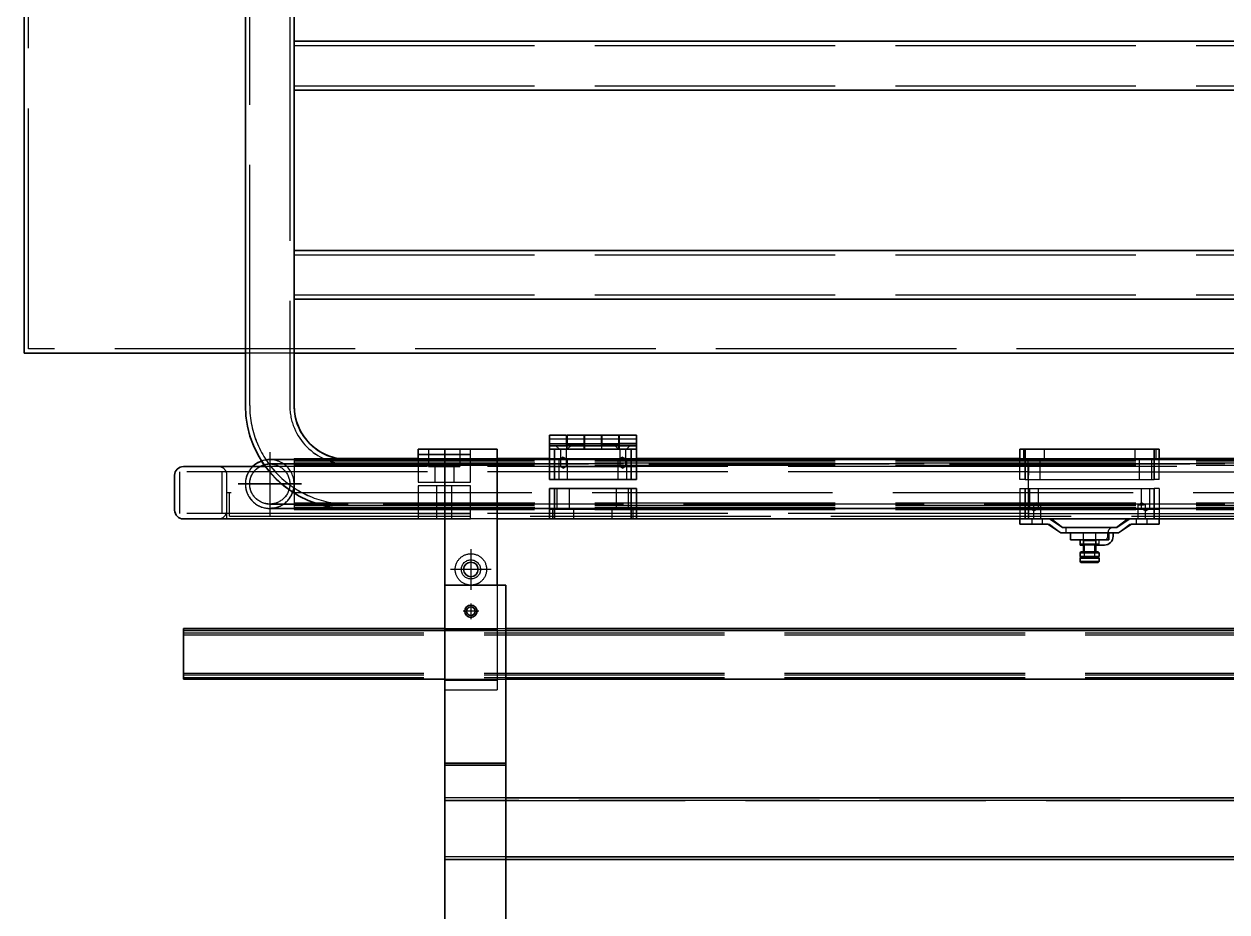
# Model space of a CAD drawing. Header units: millimetres. Extents: x -73083 to 81340, y -6859 to 6812.
# Drawn here: x -64224 to -63534, y -275 to 235 of the extents above; entities that cross this region are included whole.
import ezdxf

# ---------------------------------------------------------------- set-up
doc = ezdxf.new("R2010")
doc.units = ezdxf.units.MM
doc.linetypes.add('AM_ISO02W050', pattern=[7.5, 6, -1.5])
doc.linetypes.add('AM_ISO08W050', pattern=[18, 12, -1.5, 3, -1.5])
doc.layers.add('AM_7', color=2, linetype='AM_ISO08W050', lineweight=25)
doc.layers.add('AM_HID', color=1, linetype='AM_ISO02W050', lineweight=25)

msp = doc.modelspace()

# ---------------------------------------------------------------- linework, layer by layer
at = {"color": 7, "lineweight": 35, "ltscale": 23}
for p, q in [((-64224.43913, 45.7619), (-64224.43913, 445.7619)), ((-64097.46843, 15.76458), (-64097.46843, 420.76458)), ((-64069.46843, 224.76361), (-64069.46843, 316.76361)), ((-64069.46843, 224.76361), (-64069.46843, 196.76361)), ((-64069.46843, 224.76361), (-63016.43913, 224.76348)), ((-64069.46843, 104.76361), (-64069.46843, 196.76361)), ((-64069.46843, 196.76361), (-63016.43913, 196.76348)), ((-64069.46843, 104.76361), (-64069.46843, 76.76361)), ((-64069.46843, 104.76361), (-63016.43913, 104.76348)), ((-64069.46843, 15.76458), (-64069.46843, 76.76361)), ((-64069.46843, 76.76361), (-63016.43913, 76.76348)), ((-64097.4694, 45.7619), (-64224.43913, 45.7619)), ((-64097.47038, 15.78436), (-64097.47038, 45.76092)), ((-63016.43962, 45.76177), (-64069.4694, 45.7619)), ((-63913.12272, -1.23517), (-63923.02214, -1.23517)), ((-63923.02214, -1.23517), (-63923.02214, -7.2353)), ((-63913.12272, -1.23517), (-63913.12272, -7.23517)), ((-63913.12272, -3.23517), (-63912.89714, -3.23517)), ((-63912.89714, -6.89399), (-63912.89714, -1.23517)), ((-63903.09733, -1.23517), (-63912.89714, -1.23517)), ((-63903.09733, -6.89399), (-63912.89714, -6.89399)), ((-63903.09733, -1.23517), (-63903.09733, -6.89399)), ((-63903.09733, -3.23517), (-63902.92253, -3.23517)), ((-63893.12272, -1.23517), (-63902.92253, -1.23517)), ((-63902.92253, -1.23517), (-63902.92253, -7.2353)), ((-63893.12272, -1.23517), (-63893.12272, -7.2353)), ((-63893.12272, -3.23517), (-63892.94743, -3.23517)), ((-63892.94743, -6.89399), (-63892.94743, -1.23517)), ((-63883.14714, -1.23517), (-63892.94743, -1.23517)), ((-63892.94743, -6.89399), (-63883.14714, -6.89399)), ((-63883.14714, -1.23517), (-63883.14714, -6.89399)), ((-63883.14714, -3.23517), (-63882.92253, -3.23517)), ((-63873.02214, -1.23517), (-63882.92253, -1.23517)), ((-63882.92253, -1.23517), (-63882.92253, -7.24335)), ((-63873.02214, -1.23517), (-63873.02214, -7.2353)), ((-63873.02214, -7.23517), (-63873.02214, -3.23517)), ((-63873.02214, -3.23517), (-63873.02214, -6.06452)), ((-63998.31901, -9.22675), (-63998.31901, -12.22675)), ((-63983.02311, -9.22675), (-63998.31901, -9.22675)), ((-63998.31901, -12.22675), (-63983.02214, -12.22675)), ((-63998.31901, -12.22675), (-63998.31901, -15.23627)), ((-63998.31803, -9.21576), (-63998.31803, -9.22748)), ((-63968.31803, -9.21576), (-63998.31803, -9.21576)), ((-63953.02214, -9.23554), (-63983.02214, -9.23554)), ((-63983.02214, -87.23554), (-63983.02214, -9.23554)), ((-63968.31803, -9.22748), (-63968.31803, -9.21576)), ((-63953.02214, -9.23554), (-63953.02214, -87.23554)), ((-63916.02214, -7.2353), (-63923.02214, -7.2353)), ((-63923.02214, -7.2353), (-63923.02214, -9.2353)), ((-63923.02214, -9.2353), (-63916.02214, -9.2353)), ((-63923.02214, -9.23554), (-63923.02214, -26.73554)), ((-63920.02214, -9.23554), (-63923.02214, -9.23554)), ((-63876.02214, -9.23554), (-63920.02214, -9.23554)), ((-63920.02214, -9.23554), (-63920.02214, -26.73554)), ((-63916.02214, -7.2353), (-63880.02214, -7.2353)), ((-63916.02214, -9.2353), (-63880.02214, -9.2353)), ((-63913.12272, -7.23517), (-63902.92253, -7.23517)), ((-63893.12272, -7.23517), (-63882.92253, -7.23517)), ((-63873.02214, -7.2353), (-63880.02214, -7.2353)), ((-63880.02214, -9.2353), (-63873.02214, -9.2353)), ((-63876.02214, -9.23554), (-63873.02214, -9.23554)), ((-63876.02214, -9.23554), (-63876.02214, -26.73554)), ((-63873.02214, -7.2353), (-63873.02214, -9.2353)), ((-63873.02214, -9.23554), (-63873.02214, -26.73554)), ((-63653.02165, -15.23603), (-63653.02165, -9.23041)), ((-63653.02165, -9.23041), (-63650.02165, -9.23041)), ((-63576.02165, -9.23041), (-63650.02165, -9.23041)), ((-63650.02165, -15.23603), (-63650.02165, -9.23041)), ((-63576.02165, -9.23041), (-63573.02165, -9.23041)), ((-63576.02165, -15.23603), (-63576.02165, -9.23041)), ((-63573.02165, -15.23603), (-63573.02165, -9.23041)), ((-64085.96647, -19.23505), (-64133.02214, -19.23505)), ((-64044.83952, -14.57477), (-63998.31901, -14.57477)), ((-64039.64421, -15.21418), (-64038.44352, -15.21418)), ((-64038.47136, -15.22675), (-64039.24089, -15.22675)), ((-64039.06901, -15.23017), (-64038.47233, -15.23017)), ((-63983.02311, -15.23017), (-64038.47233, -15.23017)), ((-63998.31901, -15.22675), (-64038.47136, -15.22675)), ((-64038.46843, -15.23542), (-63983.02214, -15.23542)), ((-63998.31901, -15.21418), (-64038.44352, -15.21418)), ((-63923.02311, -15.21418), (-63953.02311, -15.21418)), ((-63923.02311, -15.22675), (-63953.02311, -15.22675)), ((-63923.02311, -15.23017), (-63953.02311, -15.23017)), ((-63953.02214, -14.57477), (-63923.02311, -14.57477)), ((-63953.02214, -15.23542), (-63923.02214, -15.23542)), ((-63873.02311, -14.57477), (-63653.02214, -14.57477)), ((-63653.02214, -15.21418), (-63873.02311, -15.21418)), ((-63653.02214, -15.22675), (-63873.02311, -15.22675)), ((-63653.02165, -15.23017), (-63873.02311, -15.23017)), ((-63873.02214, -15.23542), (-63273.02262, -15.23542)), ((-63573.02214, -14.57477), (-63273.02311, -14.57477)), ((-63273.0236, -15.21418), (-63573.02214, -15.21418)), ((-63273.02311, -15.22675), (-63573.02214, -15.22675)), ((-63273.02311, -15.23017), (-63573.02165, -15.23017)), ((-64138.02214, -24.23505), (-64138.02214, -44.23505)), ((-63923.02214, -26.73554), (-63920.02214, -26.73554)), ((-63920.02214, -26.73554), (-63876.02214, -26.73554)), ((-63873.02214, -26.73554), (-63876.02214, -26.73554)), ((-63923.02214, -49.23554), (-63923.02214, -31.73554)), ((-63920.02214, -31.73554), (-63923.02214, -31.73554)), ((-63920.02214, -49.23554), (-63920.02214, -31.73554)), ((-63920.02214, -31.73554), (-63876.02214, -31.73554)), ((-63876.02214, -31.73554), (-63873.02214, -31.73554)), ((-63876.02214, -49.23554), (-63876.02214, -31.73554)), ((-63873.02214, -49.23554), (-63873.02214, -31.73554)), ((-63983.02214, -43.23542), (-64038.46843, -43.23542)), ((-63923.02214, -43.23542), (-63953.02214, -43.23542)), ((-63273.02262, -43.23542), (-63873.02214, -43.23542)), ((-63648.02214, -44.23505), (-63648.02214, -43.23542)), ((-63648.02214, -44.23505), (-63648.02214, -43.23542)), ((-63648.02214, -44.23505), (-63648.02214, -49.23505)), ((-63648.02214, -44.23505), (-63648.02214, -49.23505)), ((-63983.02214, -49.23505), (-64133.02214, -49.23505)), ((-63923.02214, -49.23505), (-63953.02214, -49.23505)), ((-63920.02214, -49.23554), (-63923.02214, -49.23554)), ((-63876.02214, -49.23554), (-63920.02214, -49.23554)), ((-63876.02214, -49.23554), (-63873.02214, -49.23554)), ((-63648.02214, -49.23505), (-63873.02214, -49.23505)), ((-63653.02116, -52.23053), (-63653.02116, -49.23053)), ((-63650.02116, -52.23053), (-63653.02116, -52.23053)), ((-63637.02116, -52.23053), (-63650.02116, -52.23053)), ((-63273.02262, -49.23505), (-63648.02214, -49.23505)), ((-63629.52116, -57.23053), (-63637.02116, -52.23053)), ((-63636.11296, -49.23053), (-63628.61296, -54.23053)), ((-63628.50114, -54.23029), (-63635.00114, -49.23029)), ((-63628.61296, -54.23053), (-63597.42985, -54.23053)), ((-63591.04167, -49.23029), (-63597.54167, -54.23029)), ((-63597.42985, -54.23053), (-63589.92985, -49.23053)), ((-63589.02116, -52.23053), (-63596.52116, -57.23053)), ((-63576.02116, -52.23053), (-63589.02116, -52.23053)), ((-63576.02116, -52.23053), (-63573.02116, -52.23053)), ((-63573.02116, -52.23053), (-63573.02116, -49.23053)), ((-63596.52116, -57.23053), (-63629.52116, -57.23053)), ((-63624.02165, -57.23066), (-63602.02165, -57.23066)), ((-63624.02165, -57.23066), (-63624.02165, -61.23066)), ((-63602.02165, -61.23066), (-63624.02165, -61.23066)), ((-63618.52116, -64.23041), (-63618.52116, -61.23041)), ((-63616.52165, -68.23066), (-63616.52165, -61.23066)), ((-63609.52165, -68.23066), (-63609.52165, -61.23066)), ((-63602.02165, -57.23066), (-63602.02165, -61.23066)), ((-63599.52116, -57.23041), (-63599.52116, -59.23041)), ((-63618.02165, -68.23066), (-63618.52165, -68.73066)), ((-63618.52165, -68.73066), (-63613.02165, -68.73066)), ((-63618.52165, -70.73066), (-63618.52165, -68.73066)), ((-63616.52116, -64.23041), (-63618.52116, -64.23041)), ((-63618.02165, -68.23066), (-63613.02165, -68.23066)), ((-63613.02165, -68.23066), (-63608.02165, -68.23066)), ((-63613.02165, -68.73066), (-63607.52165, -68.73066)), ((-63604.52116, -64.23041), (-63609.52165, -64.23041)), ((-63608.02165, -68.23066), (-63607.52165, -68.73066)), ((-63607.52165, -70.73066), (-63607.52165, -68.73066)), ((-63613.02165, -70.73066), (-63618.52165, -70.73066)), ((-63618.02165, -71.23066), (-63618.52165, -70.73066)), ((-63618.02116, -71.23041), (-63618.52116, -71.73041)), ((-63618.52116, -71.73041), (-63607.52116, -71.73041)), ((-63618.52116, -73.73041), (-63618.52116, -71.73041)), ((-63607.52116, -73.73041), (-63618.52116, -73.73041)), ((-63618.02116, -74.23041), (-63618.52116, -73.73041)), ((-63613.02165, -71.23066), (-63618.02165, -71.23066)), ((-63608.02116, -74.23041), (-63618.02116, -74.23041)), ((-63607.52165, -70.73066), (-63613.02165, -70.73066)), ((-63608.02165, -71.23066), (-63613.02165, -71.23066)), ((-63608.02165, -71.23066), (-63607.52165, -70.73066)), ((-63608.02116, -71.23041), (-63607.52116, -71.73041)), ((-63608.02116, -74.23041), (-63607.52116, -73.73041)), ((-63607.52116, -73.73041), (-63607.52116, -71.73041)), ((-63983.02214, -87.23554), (-63983.02214, -189.44819)), ((-63983.02214, -87.23554), (-63948.02214, -87.23554)), ((-63948.02214, -87.23554), (-63948.02214, -189.44819)), ((-64133.02214, -127.23554), (-64133.02214, -113.23542)), ((-64133.02214, -113.23542), (-63983.02214, -113.23542)), ((-64133.02165, -113.23542), (-64133.02165, -112.15497)), ((-64133.02165, -112.15497), (-63983.02165, -112.15497)), ((-63948.02311, -112.15497), (-63113.02165, -112.15497)), ((-63948.02214, -113.23542), (-63113.02214, -113.23542)), ((-64133.02214, -141.23542), (-64133.02214, -127.23554)), ((-64133.02214, -141.23542), (-63983.02214, -141.23542)), ((-63948.02214, -141.23542), (-63113.02214, -141.23542)), ((-63983.02214, -189.44819), (-63983.02214, -699.1092)), ((-63948.02214, -189.44819), (-63983.02214, -189.44819)), ((-63948.02214, -189.44819), (-63948.02214, -699.1092)), ((-63983.02214, -243.06867), (-63983.02214, -209.26117)), ((-63113.02311, -209.25544), (-63948.02311, -209.25544)), ((-63113.02214, -209.26117), (-63948.02214, -209.26117)), ((-63983.02214, -243.06867), (-63983.02214, -244.62153)), ((-63113.02214, -243.06867), (-63948.02214, -243.06867)), ((-63113.02214, -244.62153), (-63948.02214, -244.62153))]:
    msp.add_line(p, q, dxfattribs=at)
for centre, radius in [((-63968.02214, -78.23554), 4.188), ((-63968.02214, -102.23554), 3.5), ((-63968.02214, -102.23554), 2.4585)]:
    msp.add_circle(centre, radius, dxfattribs=at)
for centre, radius, start, end in [((-64038.47038, 15.78436), 59, 180.00000501, 181.33304301), ((-64038.46843, 15.76458), 59, 180.00000501, 269.9999975), ((-64038.46843, 15.76458), 31, 180.00000501, 269.9999975), ((-64038.47038, 15.78436), 31, 181.34241403, 258.34065285), ((-64133.02214, -24.23261), 5, 90.00374545, 180.02825831), ((-64083.47233, -29.22992), 14, 109.57923836, 134.41808188), ((-64083.44352, -29.2143), 14, 109.71283686, 119.00245421), ((-64083.47087, -29.22907), 14.00218, 109.58371897, 112.49977261), ((-64133.02214, -44.23261), 5, 180.02825831, 269.99626138), ((-63604.52116, -59.23041), 5, 269.9999975, 359.99999855)]:
    msp.add_arc(centre, radius, start, end, dxfattribs=at)
at = {"layer": 'AM_7', "ltscale": 23}
for p, q in [((-64083.47233, -11.02985), (-64083.47233, -47.42988)), ((-64083.44352, -11.01423), (-64083.44352, -47.41425)), ((-64065.27214, -29.22992), (-64101.67204, -29.22992)), ((-64065.24382, -29.2143), (-64101.64323, -29.2143)), ((-63968.02214, -66.53534), (-63968.02214, -89.93537)), ((-63956.32243, -78.2353), (-63979.72233, -78.2353)), ((-63963.47233, -102.23554), (-63972.57243, -102.23554)), ((-63968.02214, -97.68561), (-63968.02214, -106.78559))]:
    msp.add_line(p, q, dxfattribs=at)
at = {"layer": 'AM_HID', "ltscale": 23}
for p, q in [((-64221.93913, 48.2619), (-64221.93913, 443.2619)), ((-64097.47038, 45.76092), (-64097.47038, 420.78436)), ((-64094.97038, 15.78436), (-64094.97038, 420.78436)), ((-64094.96843, 15.76458), (-64094.96843, 420.76458)), ((-64071.97038, 420.78436), (-64071.97038, 15.78436)), ((-64071.96843, 420.76458), (-64071.96843, 15.76458)), ((-64069.47038, 15.78436), (-64069.47038, 420.78436)), ((-64069.47038, 224.78326), (-64069.47038, 224.76275)), ((-64069.47038, 224.78326), (-62988.47087, 224.78326)), ((-64069.47038, 222.28326), (-62988.47087, 222.28326)), ((-64069.46843, 196.76361), (-64069.46843, 224.76361)), ((-64069.46843, 222.26361), (-62988.46843, 222.26348)), ((-64069.47038, 199.28326), (-62988.47087, 199.28326)), ((-64069.47038, 196.78326), (-62988.47087, 196.78326)), ((-64069.46843, 199.26361), (-62988.46843, 199.26348)), ((-64069.47038, 104.78326), (-64069.47038, 104.76275)), ((-64069.47038, 104.78326), (-62988.47087, 104.78326)), ((-64069.46843, 76.76361), (-64069.46843, 104.76361)), ((-64069.47038, 102.28326), (-62988.47087, 102.28326)), ((-64069.46843, 102.26361), (-62988.46843, 102.26348)), ((-64069.47038, 79.28326), (-62988.47087, 79.28326)), ((-64069.47038, 76.78326), (-62988.47087, 76.78326)), ((-64069.46843, 79.26361), (-62988.46843, 79.26348)), ((-62826.93913, 48.26177), (-64221.93913, 48.2619)), ((-64069.4694, 45.7619), (-64097.4694, 45.7619)), ((-63923.02214, -3.23517), (-63913.12272, -3.23517)), ((-63923.02214, -7.23517), (-63923.02214, -3.23517)), ((-63923.02214, -6.06452), (-63923.02214, -3.23517)), ((-63923.02214, -3.23517), (-63913.12272, -3.23517)), ((-63923.02214, -6.06452), (-63913.12272, -6.06452)), ((-63923.02214, -6.89386), (-63913.12272, -6.89386)), ((-63913.12272, -6.06452), (-63913.12272, -3.23517)), ((-63912.89714, -3.23517), (-63903.09733, -3.23517)), ((-63912.89714, -3.23517), (-63903.09733, -3.23517)), ((-63912.89714, -6.06452), (-63903.09733, -6.06452)), ((-63912.89714, -7.23517), (-63912.89714, -6.89448)), ((-63903.09733, -7.23517), (-63903.09733, -6.64936)), ((-63902.92253, -3.23517), (-63893.12272, -3.23517)), ((-63902.92253, -3.23517), (-63902.92253, -6.06452)), ((-63902.92253, -3.23517), (-63893.12272, -3.23517)), ((-63902.92253, -6.06452), (-63893.12272, -6.06452)), ((-63902.92253, -6.89386), (-63893.12272, -6.89386)), ((-63893.12272, -6.06452), (-63893.12272, -3.23517)), ((-63892.94743, -3.23517), (-63883.14714, -3.23517)), ((-63892.94743, -3.23517), (-63883.14714, -3.23517)), ((-63892.94743, -6.06452), (-63883.14714, -6.06452)), ((-63892.94743, -7.23517), (-63892.94743, -6.89448)), ((-63883.14714, -7.23517), (-63883.14714, -6.64936)), ((-63882.92253, -3.23517), (-63873.02214, -3.23517)), ((-63882.92253, -3.23517), (-63882.92253, -6.06452)), ((-63882.92253, -3.23517), (-63873.02214, -3.23517)), ((-63873.02214, -6.06452), (-63882.92253, -6.06452)), ((-63873.02214, -6.89386), (-63882.92253, -6.89386)), ((-63968.31901, -12.22675), (-63998.31901, -12.22675)), ((-63998.31803, -12.21576), (-63968.31803, -12.21576)), ((-63968.31803, -12.21576), (-63998.31803, -12.21576)), ((-63992.31901, -9.22675), (-63992.31901, -19.22675)), ((-63992.31803, -9.21576), (-63992.31803, -19.21576)), ((-63983.02214, -12.22675), (-63968.31901, -12.22675)), ((-63974.31901, -9.22675), (-63974.31901, -19.22675)), ((-63974.31803, -9.21576), (-63974.31803, -19.21576)), ((-63968.31901, -12.22675), (-63968.31901, -9.22675)), ((-63968.31901, -28.22675), (-63968.31901, -12.22675)), ((-63923.02214, -7.23517), (-63913.12272, -7.23517)), ((-63923.02214, -7.23517), (-63913.12272, -7.23517)), ((-63923.02214, -9.23505), (-63873.02214, -9.23505)), ((-63920.02214, -26.73517), (-63920.02214, -9.23517)), ((-63917.27214, -9.23505), (-63919.27214, -7.23505)), ((-63917.27214, -9.2353), (-63919.27214, -7.2353)), ((-63916.64323, -9.23493), (-63916.64323, -19.23493)), ((-63916.64323, -9.2353), (-63916.64323, -19.2353)), ((-63913.40104, -9.23493), (-63913.40104, -19.23493)), ((-63913.40104, -9.2353), (-63913.40104, -19.2353)), ((-63913.12272, -7.23505), (-63902.92253, -7.23505)), ((-63913.12272, -7.23517), (-63913.12272, -9.23517)), ((-63912.89714, -9.23517), (-63912.89714, -7.23517)), ((-63912.77214, -9.23505), (-63910.77214, -7.23505)), ((-63912.77214, -9.2353), (-63910.77214, -7.2353)), ((-63903.09733, -9.23517), (-63903.09733, -7.23517)), ((-63902.92253, -7.23517), (-63893.12272, -7.23517)), ((-63902.92253, -7.23517), (-63893.12272, -7.23517)), ((-63902.92253, -7.2353), (-63902.92253, -9.23517)), ((-63893.12272, -7.23505), (-63882.92253, -7.23505)), ((-63893.12272, -7.2353), (-63893.12272, -9.23517)), ((-63892.94743, -9.23517), (-63892.94743, -7.23517)), ((-63883.27214, -9.23505), (-63885.27214, -7.23505)), ((-63883.27214, -9.2353), (-63885.27214, -7.2353)), ((-63883.14714, -9.23517), (-63883.14714, -7.23517)), ((-63882.92253, -7.23517), (-63873.02214, -7.23517)), ((-63882.92253, -7.23517), (-63873.02214, -7.23517)), ((-63882.92253, -7.24335), (-63882.92253, -9.23517)), ((-63882.64323, -9.23493), (-63882.64323, -19.23493)), ((-63882.64323, -9.2353), (-63882.64323, -19.2353)), ((-63879.40104, -9.23493), (-63879.40104, -19.23493)), ((-63879.40104, -9.2353), (-63879.40104, -19.2353)), ((-63878.77214, -9.23505), (-63876.77214, -7.23505)), ((-63878.77214, -9.2353), (-63876.77214, -7.2353)), ((-63876.02214, -26.73517), (-63876.02214, -9.23517)), ((-63651.02165, -9.23005), (-63651.02165, -15.23005)), ((-63651.02165, -9.23029), (-63651.02165, -15.23029)), ((-63650.02165, -9.23005), (-63650.02165, -26.73005)), ((-63639.02165, -9.23005), (-63639.02165, -15.23005)), ((-63639.02165, -9.23029), (-63639.02165, -15.23029)), ((-63587.02165, -9.23005), (-63587.02165, -15.23005)), ((-63587.02165, -9.23029), (-63587.02165, -15.23029)), ((-63576.02165, -9.23005), (-63576.02165, -26.73005)), ((-63575.02165, -9.23005), (-63575.02165, -15.23005)), ((-63575.02165, -9.23029), (-63575.02165, -15.23029)), ((-63648.02214, -19.23505), (-64085.96647, -19.23505)), ((-64069.47233, -15.86933), (-64069.47233, -29.86933)), ((-64069.47233, -15.86933), (-62988.47233, -15.86933)), ((-64069.47233, -18.36933), (-62988.47233, -18.36933)), ((-64069.47184, -15.86713), (-62988.47184, -15.86713)), ((-64069.47184, -15.86786), (-62988.47184, -15.86786)), ((-64069.47184, -15.8686), (-62988.47184, -15.8686)), ((-64069.47184, -18.36713), (-62988.47184, -18.36713)), ((-64069.47184, -18.36786), (-62988.47184, -18.36786)), ((-64069.47184, -18.3686), (-62988.47184, -18.3686)), ((-64069.44352, -14.57477), (-64069.44352, -28.57477)), ((-64069.44352, -14.57477), (-64044.83952, -14.57477)), ((-64069.44352, -17.07477), (-62988.44352, -17.07477)), ((-64069.44303, -14.5749), (-62988.44303, -14.57502)), ((-64069.44303, -14.57514), (-62988.44303, -14.57514)), ((-64069.44303, -14.57538), (-62988.44303, -14.57538)), ((-64069.44303, -14.57551), (-62988.44303, -14.57563)), ((-64069.44303, -14.57575), (-62988.44303, -14.57575)), ((-64069.44303, -14.57587), (-62988.44303, -14.57599)), ((-64069.44303, -17.0749), (-62988.44303, -17.07502)), ((-64069.44303, -17.07514), (-62988.44303, -17.07514)), ((-64069.44303, -17.07538), (-62988.44303, -17.07538)), ((-64069.44303, -17.07551), (-62988.44303, -17.07563)), ((-64069.44303, -17.07575), (-62988.44303, -17.07575)), ((-64069.44303, -17.07587), (-62988.44303, -17.07599)), ((-62845.47233, -17.73017), (-64038.47233, -17.73017)), ((-62845.47184, -17.72675), (-64038.47136, -17.72675)), ((-64038.47038, -15.21564), (-63228.47087, -15.21564)), ((-64038.47038, -17.71564), (-62845.47087, -17.71564)), ((-64038.46843, -17.73542), (-62845.46843, -17.73542)), ((-62845.44352, -17.71418), (-64038.44352, -17.71418)), ((-62845.44255, -15.21576), (-64038.44255, -15.21576)), ((-62845.44255, -17.71576), (-64038.44255, -17.71576)), ((-63998.31901, -14.57477), (-63953.02214, -14.57477)), ((-63968.31901, -14.72675), (-63998.31901, -14.72675)), ((-63968.31901, -14.72675), (-63998.31901, -14.72675)), ((-63953.02311, -15.21418), (-63998.31901, -15.21418)), ((-63953.02311, -15.22675), (-63998.31901, -15.22675)), ((-63998.31901, -15.23627), (-63998.31901, -28.22675)), ((-63968.31803, -14.71576), (-63998.31803, -14.71576)), ((-63968.31803, -14.71576), (-63998.31803, -14.71576)), ((-63992.31803, -19.21576), (-63974.31803, -19.21576)), ((-63988.81901, -19.22675), (-63988.81901, -28.22675)), ((-63988.81803, -19.21576), (-63988.81803, -28.21576)), ((-63953.02311, -15.23017), (-63983.02311, -15.23017)), ((-63953.02214, -14.76996), (-63983.02214, -14.76996)), ((-63983.02214, -14.76996), (-63953.02214, -14.76996)), ((-63983.02214, -15.23542), (-63953.02214, -15.23542)), ((-63983.02165, -14.76459), (-63953.02165, -14.76459)), ((-63953.02165, -14.76459), (-63983.02165, -14.76459)), ((-63977.81901, -19.22675), (-63977.81901, -28.22675)), ((-63977.81803, -19.21576), (-63977.81803, -28.21576)), ((-63923.02311, -14.57477), (-63873.02311, -14.57477)), ((-63873.02311, -15.21418), (-63923.02311, -15.21418)), ((-63873.02311, -15.22675), (-63923.02311, -15.22675)), ((-63873.02311, -15.23017), (-63923.02311, -15.23017)), ((-63923.02214, -14.73542), (-63873.02214, -14.73542)), ((-63923.02214, -15.23542), (-63873.02214, -15.23542)), ((-63923.02214, -19.23505), (-63873.02214, -19.23505)), ((-63915.02214, -13.81586), (-63917.48112, -15.2353)), ((-63915.02214, -13.81611), (-63917.48112, -15.23554)), ((-63917.48112, -15.2353), (-63913.84343, -15.2353)), ((-63917.48112, -26.7353), (-63917.48112, -15.2353)), ((-63913.84343, -15.23554), (-63917.48112, -15.23554)), ((-63917.48112, -26.73554), (-63917.48112, -15.23554)), ((-63914.24528, -19.2353), (-63916.64323, -19.2353)), ((-63915.02214, -20.17109), (-63916.64323, -19.2353)), ((-63912.56413, -15.2353), (-63916.20085, -15.2353)), ((-63916.20085, -15.23554), (-63912.56413, -15.23554)), ((-63913.40104, -19.2353), (-63915.79948, -19.2353)), ((-63915.02214, -13.81586), (-63912.56413, -15.2353)), ((-63915.02214, -13.81611), (-63912.56413, -15.23554)), ((-63915.02214, -20.17109), (-63913.40104, -19.2353)), ((-63912.56413, -26.7353), (-63912.56413, -15.2353)), ((-63912.56413, -26.73554), (-63912.56413, -15.23554)), ((-63881.02214, -13.81586), (-63883.48112, -15.2353)), ((-63881.02214, -13.81611), (-63883.48112, -15.23554)), ((-63883.48112, -15.2353), (-63879.84343, -15.2353)), ((-63883.48112, -26.7353), (-63883.48112, -15.2353)), ((-63883.48112, -15.23554), (-63879.84343, -15.23554)), ((-63883.48112, -26.73554), (-63883.48112, -15.23554)), ((-63881.79948, -19.2353), (-63882.64323, -19.2353)), ((-63880.24528, -19.2353), (-63882.64323, -19.2353)), ((-63881.02214, -20.17109), (-63882.64323, -19.2353)), ((-63882.20085, -15.2353), (-63878.56413, -15.2353)), ((-63882.20085, -15.23554), (-63878.56413, -15.23554)), ((-63881.79948, -19.2353), (-63879.40104, -19.2353)), ((-63881.02214, -13.81586), (-63878.56413, -15.2353)), ((-63881.02214, -13.81611), (-63878.56413, -15.23554)), ((-63881.02214, -20.17109), (-63879.40104, -19.2353)), ((-63878.56413, -26.7353), (-63878.56413, -15.2353)), ((-63878.56413, -26.73554), (-63878.56413, -15.23554)), ((-63653.02214, -14.57477), (-63573.02214, -14.57477)), ((-63573.02214, -15.21418), (-63653.02214, -15.21418)), ((-63573.02214, -15.22675), (-63653.02214, -15.22675)), ((-63653.02165, -14.73017), (-63573.02165, -14.73017)), ((-63573.02165, -15.23017), (-63653.02165, -15.23017)), ((-63653.02165, -26.73041), (-63653.02165, -15.23603)), ((-63651.02165, -15.23029), (-63647.89811, -15.23029)), ((-63650.02165, -26.73041), (-63650.02165, -15.23603)), ((-63648.52165, -15.23005), (-63648.52165, -26.73005)), ((-63648.52165, -15.23029), (-63648.52165, -26.73029)), ((-63648.02214, -19.23505), (-63648.02214, -24.23505)), ((-63648.02214, -19.23505), (-63648.02214, -24.23505)), ((-62873.02214, -19.23505), (-63648.02214, -19.23505)), ((-63647.89811, -15.23029), (-63639.02165, -15.23029)), ((-63641.52165, -15.23005), (-63641.52165, -26.73005)), ((-63641.52165, -15.23029), (-63641.52165, -26.73029)), ((-63587.02165, -15.23029), (-63583.89811, -15.23029)), ((-63584.52165, -15.23005), (-63584.52165, -26.73005)), ((-63584.52165, -15.23029), (-63584.52165, -26.73029)), ((-63583.89811, -15.23029), (-63575.02165, -15.23029)), ((-63577.52165, -15.23005), (-63577.52165, -26.73005)), ((-63577.52165, -15.23029), (-63577.52165, -26.73029)), ((-63576.02165, -26.73041), (-63576.02165, -15.23603)), ((-63573.02165, -26.73041), (-63573.02165, -15.23603)), ((-64135.02214, -46.23505), (-64135.02214, -22.23505)), ((-63648.02214, -22.23505), (-64135.02214, -22.23505)), ((-64111.02214, -22.23481), (-64111.02214, -46.23481)), ((-64108.02214, -44.23481), (-64108.02214, -24.23481)), ((-63650.02165, -26.73041), (-63653.02165, -26.73041)), ((-63650.02165, -26.73041), (-63576.02165, -26.73041)), ((-63648.02214, -22.23505), (-62871.02214, -22.23505)), ((-63648.02214, -43.23542), (-63648.02214, -24.23505)), ((-63648.02214, -43.23542), (-63648.02214, -24.23505)), ((-63573.02165, -26.73041), (-63576.02165, -26.73041)), ((-62898.02214, -34.23493), (-64108.02214, -34.23481)), ((-64108.02214, -49.23481), (-64108.02214, -34.23481)), ((-64106.52214, -47.73481), (-64106.52214, -34.23481)), ((-64069.47233, -29.86933), (-64069.47233, -43.86933)), ((-64069.44352, -28.57477), (-64069.44352, -42.57477)), ((-63998.31901, -28.22675), (-63968.31901, -28.22675)), ((-63968.31901, -30.22675), (-63998.31901, -30.22675)), ((-63998.31901, -30.22675), (-63998.31901, -46.22675)), ((-63998.31803, -28.21576), (-63968.31803, -28.21576)), ((-63968.31803, -30.21576), (-63998.31803, -30.21576)), ((-63998.31803, -30.21576), (-63998.31803, -30.22736)), ((-63987.6569, -49.22675), (-63987.6569, -30.22675)), ((-63987.65593, -49.21576), (-63987.65593, -30.21576)), ((-63978.98112, -49.22675), (-63978.98112, -30.22675)), ((-63978.98014, -49.21576), (-63978.98014, -30.21576)), ((-63968.31901, -46.22675), (-63968.31901, -30.22675)), ((-63968.31803, -30.22748), (-63968.31803, -30.21576)), ((-63920.02214, -31.7353), (-63920.02214, -49.2353)), ((-63918.52214, -43.2353), (-63918.52214, -31.7353)), ((-63918.52214, -43.23554), (-63918.52214, -31.73554)), ((-63911.52214, -43.2353), (-63911.52214, -31.7353)), ((-63911.52214, -43.23554), (-63911.52214, -31.73554)), ((-63884.52214, -43.2353), (-63884.52214, -31.7353)), ((-63884.52214, -43.23554), (-63884.52214, -31.73554)), ((-63877.52214, -43.2353), (-63877.52214, -31.7353)), ((-63877.52214, -43.23554), (-63877.52214, -31.73554)), ((-63876.02214, -31.7353), (-63876.02214, -49.2353)), ((-63653.02165, -31.73041), (-63653.02165, -49.23041)), ((-63653.02165, -31.73041), (-63650.02165, -31.73041)), ((-63650.02165, -49.23005), (-63650.02165, -31.73005)), ((-63650.02165, -31.73041), (-63650.02165, -49.23041)), ((-63650.02165, -31.73041), (-63576.02165, -31.73041)), ((-63647.48014, -31.73005), (-63647.48014, -43.23005)), ((-63647.48014, -31.73029), (-63647.48014, -43.23029)), ((-63642.56315, -31.73005), (-63642.56315, -43.23005)), ((-63642.56315, -31.73029), (-63642.56315, -43.23029)), ((-63583.48014, -31.73005), (-63583.48014, -43.23005)), ((-63583.48014, -31.73029), (-63583.48014, -43.23029)), ((-63578.56315, -31.73005), (-63578.56315, -43.23005)), ((-63578.56315, -31.73029), (-63578.56315, -43.23029)), ((-63576.02165, -49.23005), (-63576.02165, -31.73005)), ((-63573.02165, -31.73041), (-63576.02165, -31.73041)), ((-63576.02165, -31.73041), (-63576.02165, -49.23041)), ((-63573.02165, -31.73041), (-63573.02165, -49.23041)), ((-64069.47233, -41.36933), (-62988.47233, -41.36933)), ((-64069.47184, -41.36713), (-62988.47184, -41.36713)), ((-64069.47184, -41.36786), (-62988.47184, -41.36786)), ((-64069.47184, -41.3686), (-62988.47184, -41.3686)), ((-64069.44352, -40.07477), (-62988.44352, -40.07477)), ((-64069.44303, -40.0749), (-62988.44303, -40.07502)), ((-64069.44303, -40.07514), (-62988.44303, -40.07514)), ((-64069.44303, -40.07538), (-62988.44303, -40.07538)), ((-64069.44303, -40.07551), (-62988.44303, -40.07563)), ((-64069.44303, -40.07575), (-62988.44303, -40.07575)), ((-64069.44303, -40.07587), (-62988.44303, -40.07599)), ((-62845.47233, -40.73017), (-64038.47233, -40.73017)), ((-62845.47184, -40.72675), (-64038.47136, -40.72675)), ((-62845.47087, -40.71564), (-64038.47038, -40.71564)), ((-62845.46843, -40.73542), (-64038.46843, -40.73542)), ((-62845.44352, -40.71418), (-64038.44352, -40.71418)), ((-62845.44255, -40.71576), (-64038.44255, -40.71576)), ((-63643.02165, -40.03693), (-63645.08854, -41.23029)), ((-63645.08854, -41.23029), (-63642.03093, -41.23029)), ((-63645.08854, -49.23029), (-63645.08854, -41.23029)), ((-63644.01237, -41.23029), (-63640.95475, -41.23029)), ((-63643.02165, -40.03693), (-63640.95475, -41.23029)), ((-63640.95475, -49.23029), (-63640.95475, -41.23029)), ((-63583.02165, -40.03693), (-63585.08854, -41.23017)), ((-63585.08854, -41.23029), (-63582.03093, -41.23029)), ((-63585.08854, -49.23029), (-63585.08854, -41.23029)), ((-63580.95475, -41.23029), (-63584.01237, -41.23029)), ((-63583.02165, -40.03693), (-63580.95475, -41.23029)), ((-63580.95475, -49.23029), (-63580.95475, -41.23029)), ((-63648.02214, -46.23505), (-64135.02214, -46.23505)), ((-64106.52214, -47.73481), (-62899.52214, -47.73481)), ((-64069.47233, -43.86933), (-62988.47233, -43.86933)), ((-64069.47184, -43.86713), (-62988.47184, -43.86713)), ((-64069.47184, -43.86786), (-62988.47184, -43.86786)), ((-64069.47184, -43.8686), (-62988.47184, -43.8686)), ((-64069.44352, -42.57477), (-62988.44352, -42.57477)), ((-64069.44303, -42.5749), (-62988.44303, -42.57502)), ((-64069.44303, -42.57514), (-62988.44303, -42.57514)), ((-64069.44303, -42.57538), (-62988.44303, -42.57538)), ((-64069.44303, -42.57551), (-62988.44303, -42.57563)), ((-64069.44303, -42.57575), (-62988.44303, -42.57575)), ((-64069.44303, -42.57587), (-62988.44303, -42.57599)), ((-62845.47233, -43.23017), (-64038.47233, -43.23017)), ((-62845.47184, -43.22675), (-64038.47136, -43.22675)), ((-62845.47087, -43.21564), (-64038.47038, -43.21564)), ((-62845.44352, -43.21418), (-64038.44352, -43.21418)), ((-62845.44255, -43.21576), (-64038.44255, -43.21576)), ((-63968.31901, -43.72675), (-63998.31901, -43.72675)), ((-63968.31901, -43.72675), (-63998.31901, -43.72675)), ((-63968.31901, -46.22675), (-63998.31901, -46.22675)), ((-63998.31901, -46.22675), (-63968.31901, -46.22675)), ((-63998.31901, -46.22675), (-63998.31901, -49.22675)), ((-63968.31803, -43.71576), (-63998.31803, -43.71576)), ((-63968.31803, -43.71576), (-63998.31803, -43.71576)), ((-63968.31803, -46.21576), (-63998.31803, -46.21576)), ((-63998.31803, -46.21576), (-63968.31803, -46.21576)), ((-63953.02214, -43.23542), (-63983.02214, -43.23542)), ((-63983.02214, -43.70087), (-63953.02214, -43.70087)), ((-63953.02214, -43.70087), (-63983.02214, -43.70087)), ((-63953.02165, -43.6955), (-63983.02165, -43.6955)), ((-63983.02165, -43.6955), (-63953.02165, -43.6955)), ((-63968.31901, -49.22675), (-63968.31901, -46.22675)), ((-63873.02214, -43.23542), (-63923.02214, -43.23542)), ((-63923.02214, -43.73542), (-63873.02214, -43.73542)), ((-63921.02214, -49.2353), (-63921.02214, -43.2353)), ((-63912.14616, -43.23554), (-63921.02214, -43.23554)), ((-63921.02214, -49.23554), (-63921.02214, -43.23554)), ((-63909.02214, -43.23554), (-63912.14616, -43.23554)), ((-63909.02214, -49.2353), (-63909.02214, -43.2353)), ((-63909.02214, -49.23554), (-63909.02214, -43.23554)), ((-63887.02214, -49.2353), (-63887.02214, -43.2353)), ((-63878.14616, -43.23554), (-63887.02214, -43.23554)), ((-63887.02214, -49.23554), (-63887.02214, -43.23554)), ((-63875.02214, -43.23554), (-63878.14616, -43.23554)), ((-63875.02214, -49.2353), (-63875.02214, -43.2353)), ((-63875.02214, -49.23554), (-63875.02214, -43.23554)), ((-63653.02165, -43.73017), (-63573.02165, -43.73017)), ((-63648.02214, -46.23505), (-62871.02214, -46.23505)), ((-63643.84294, -43.23005), (-63647.48014, -43.23005)), ((-63645.02165, -44.64948), (-63647.48014, -43.23005)), ((-63643.84294, -43.23029), (-63647.48014, -43.23029)), ((-63645.02165, -44.64972), (-63647.48014, -43.23029)), ((-63642.56315, -43.23005), (-63646.20036, -43.23005)), ((-63646.20036, -43.23029), (-63642.56315, -43.23029)), ((-63645.08854, -49.23017), (-63645.08854, -46.23017)), ((-63645.02165, -44.64948), (-63642.56315, -43.23005)), ((-63645.02165, -44.64972), (-63642.56315, -43.23029)), ((-63640.95475, -49.23017), (-63640.95475, -46.23017)), ((-63585.08854, -49.23017), (-63585.08854, -46.23017)), ((-63579.84294, -43.23005), (-63583.48014, -43.23005)), ((-63581.02165, -44.64948), (-63583.48014, -43.23005)), ((-63579.84294, -43.23029), (-63583.48014, -43.23029)), ((-63581.02165, -44.64972), (-63583.48014, -43.23029)), ((-63582.20036, -43.23005), (-63578.56315, -43.23005)), ((-63578.56315, -43.23029), (-63582.20036, -43.23029)), ((-63581.02165, -44.64948), (-63578.56315, -43.23005)), ((-63581.02165, -44.64972), (-63578.56315, -43.23029)), ((-63580.95475, -49.23017), (-63580.95475, -46.23017)), ((-62898.02214, -49.23493), (-64108.02214, -49.23481)), ((-63998.31803, -49.21576), (-63968.31803, -49.21576)), ((-63953.02214, -49.23505), (-63983.02214, -49.23505)), ((-63650.02116, -49.23053), (-63653.02116, -49.23053)), ((-63650.02116, -49.23053), (-63636.11296, -49.23053)), ((-63646.02116, -52.23017), (-63646.02116, -49.23017)), ((-63646.02116, -52.23041), (-63646.02116, -49.23041)), ((-63640.02116, -52.23017), (-63640.02116, -49.23017)), ((-63640.02116, -52.23041), (-63640.02116, -49.23041)), ((-63637.02116, -52.23029), (-63636.02116, -52.23029)), ((-63636.02116, -52.23029), (-63629.52116, -57.23029)), ((-63626.52116, -57.23041), (-63626.52116, -54.23041)), ((-63596.52116, -57.23029), (-63590.02116, -52.23029)), ((-63590.02116, -52.23029), (-63589.02165, -52.23029)), ((-63589.92985, -49.23053), (-63576.02116, -49.23053)), ((-63586.02116, -52.23017), (-63586.02116, -49.23017)), ((-63586.02116, -52.23041), (-63586.02116, -49.23041)), ((-63580.02116, -52.23017), (-63580.02116, -49.23017)), ((-63580.02116, -52.23041), (-63580.02116, -49.23041)), ((-63573.02116, -49.23053), (-63576.02116, -49.23053)), ((-63618.52116, -63.73017), (-63618.52116, -61.23017)), ((-63616.52116, -61.23041), (-63618.52116, -61.23041)), ((-63616.52116, -61.23017), (-63616.52116, -57.23017)), ((-63616.52116, -61.23017), (-63616.52116, -57.23017)), ((-63616.52116, -61.23041), (-63604.52116, -61.23041)), ((-63616.02116, -61.84394), (-63616.02116, -61.23041)), ((-63615.40788, -61.23041), (-63616.02116, -61.84394)), ((-63610.02116, -61.84394), (-63616.02116, -61.84394)), ((-63610.02116, -61.84394), (-63616.02116, -61.84394)), ((-63615.40788, -61.23041), (-63610.63493, -61.23041)), ((-63610.63493, -61.23041), (-63610.02116, -61.84394)), ((-63610.02116, -61.84394), (-63610.02116, -61.23041)), ((-63609.52116, -61.23017), (-63609.52116, -57.23017)), ((-63609.52116, -61.23017), (-63609.52116, -57.23017)), ((-63607.52116, -63.73017), (-63607.52116, -61.23017)), ((-63602.52116, -59.23041), (-63602.52116, -57.23041)), ((-63618.52165, -68.73066), (-63613.02116, -68.73066)), ((-63618.02116, -64.23017), (-63618.52116, -63.73017)), ((-63607.52116, -63.73017), (-63618.52116, -63.73017)), ((-63607.52116, -63.73017), (-63618.52116, -63.73017)), ((-63609.52165, -64.23041), (-63616.52116, -64.23041)), ((-63616.02116, -71.23041), (-63616.02116, -64.23041)), ((-63613.02116, -68.73066), (-63607.52165, -68.73066)), ((-63610.02116, -71.23041), (-63610.02116, -64.23041)), ((-63608.02116, -64.23017), (-63607.52116, -63.73017)), ((-63613.02116, -70.73066), (-63618.52165, -70.73066)), ((-63618.52116, -71.73041), (-63607.52116, -71.73041)), ((-63607.52116, -73.73041), (-63618.52116, -73.73041)), ((-63607.52165, -70.73066), (-63613.02116, -70.73066)), ((-63983.02214, -147.23554), (-63983.02214, -87.23554)), ((-63953.02214, -87.23554), (-63953.02214, -147.23554)), ((-64133.02214, -115.73542), (-62883.02214, -115.73542)), ((-64133.02165, -114.51447), (-64133.02165, -113.23542)), ((-64133.02165, -114.65497), (-62883.02165, -114.65497)), ((-63983.02214, -112.76996), (-63953.02214, -112.76996)), ((-63983.02214, -112.76996), (-63953.02214, -112.76996)), ((-63983.02214, -113.23542), (-63948.02214, -113.23542)), ((-63983.02165, -112.15497), (-63948.02311, -112.15497)), ((-63953.02165, -112.76459), (-63983.02165, -112.76459)), ((-63953.02165, -112.76459), (-63983.02165, -112.76459)), ((-64133.02165, -137.65497), (-62883.02165, -137.65497)), ((-64133.02214, -138.73542), (-62883.02214, -138.73542)), ((-64133.02165, -140.15497), (-62883.02165, -140.15497)), ((-63983.02214, -141.23542), (-63948.02214, -141.23542)), ((-63983.02214, -141.70087), (-63953.02214, -141.70087)), ((-63953.02214, -141.70087), (-63983.02214, -141.70087)), ((-63953.02165, -141.6955), (-63983.02165, -141.6955)), ((-63983.02165, -141.6955), (-63953.02165, -141.6955)), ((-63983.02214, -147.23554), (-63953.02214, -147.23554)), ((-63948.02214, -190.48957), (-63983.02214, -190.48957)), ((-63983.02165, -189.44233), (-63948.02165, -189.44233)), ((-63983.02165, -190.48395), (-63948.02165, -190.48395)), ((-63948.02214, -209.26117), (-63983.02214, -209.26117)), ((-63983.02214, -210.81415), (-63078.02214, -210.81403)), ((-63948.02311, -209.25544), (-63983.02165, -209.25544)), ((-63078.02165, -210.80842), (-63983.02165, -210.80842)), ((-63948.02214, -243.06867), (-63983.02214, -243.06867)), ((-63948.02214, -244.62153), (-63983.02214, -244.62153)), ((-63078.02165, -243.06281), (-63983.02165, -243.06281)), ((-63983.02165, -244.61579), (-63078.02165, -244.61567))]:
    msp.add_line(p, q, dxfattribs=at)
for points in [[(-64039.24089, -15.22675), (-64083.13542, -15.22699), (-64084.4694, -15.26264), (-64085.41325, -15.36237), (-64086.34538, -15.52509), (-64087.26432, -15.75055), (-64088.16423, -16.03693)], [(-64038.47136, -17.72675), (-64082.89274, -17.72699), (-64083.44352, -17.72699), (-64083.44841, -17.72699), (-64083.4318, -17.72712), (-64083.35221, -17.72773), (-64083.33903, -17.72834), (-64083.34196, -17.72895), (-64083.76823, -17.7392), (-64085.03776, -17.83417), (-64085.8112, -17.9676), (-64086.57438, -18.15351), (-64087.87272, -18.60248)], [(-64086.17448, -15.48322), (-64085.28581, -15.336), (-64084.38932, -15.24628), (-64082.97575, -15.21418), (-64039.64421, -15.21418)], [(-64085.68718, -17.93525), (-64085.17936, -17.83088), (-64084.22819, -17.74103), (-64083.34928, -17.71698), (-64083.3068, -17.71576), (-64083.30485, -17.71552), (-64083.30632, -17.71528), (-64083.40251, -17.7143), (-64083.41862, -17.71418), (-64083.38346, -17.7143), (-64081.62077, -17.71418), (-64038.44352, -17.71418)], [(-64079.07292, -18.60444), (-64080.37126, -18.15583), (-64081.13444, -17.97004), (-64081.90788, -17.83674), (-64083.52409, -17.73346), (-64083.5944, -17.73151), (-64083.5988, -17.73115), (-64083.59733, -17.7309), (-64083.5529, -17.73017), (-64082.2653, -17.72992), (-64038.47233, -17.73017)], [(-64081.19694, -17.93696), (-64081.68034, -17.84089), (-64083.14079, -17.72626), (-64083.5695, -17.71698), (-64083.57194, -17.71674), (-64083.5695, -17.7165), (-64083.52214, -17.71601), (-64082.0446, -17.71564), (-64038.44255, -17.71576)], [(-64078.11686, -16.29462), (-64078.78776, -16.03669), (-64079.7028, -15.74689), (-64080.63395, -15.52057), (-64081.57878, -15.35846), (-64082.53239, -15.26142), (-64083.22233, -15.20148), (-64083.47136, -15.18976), (-64083.53288, -15.19379), (-64083.54167, -15.19709), (-64083.54362, -15.19916), (-64083.54362, -15.20136), (-64083.54264, -15.20307), (-64083.53776, -15.20673), (-64083.52507, -15.2132), (-64083.47477, -15.22992), (-64083.1193, -15.22992), (-64080.32585, -15.22992), (-64039.06901, -15.23017)], [(-64080.70915, -15.48517), (-64081.59343, -15.33832), (-64082.48503, -15.24848), (-64083.44401, -15.21564), (-64083.39665, -15.21564), (-64080.01725, -15.21564), (-64038.44255, -15.21576)], [(-64087.87077, -39.85529), (-64086.57292, -40.30402), (-64085.80973, -40.48981), (-64085.03581, -40.62299), (-64083.31413, -40.72602), (-64083.26677, -40.72761), (-64083.2653, -40.72773), (-64083.26725, -40.72822), (-64083.44059, -40.7298), (-64083.44792, -40.72992), (-64083.12321, -40.72992), (-64038.47233, -40.73017)], [(-64085.68815, -40.49433), (-64085.19645, -40.59772), (-64084.22917, -40.68866), (-64083.27018, -40.71271), (-64083.23014, -40.71381), (-64083.23405, -40.7143), (-64083.40983, -40.71564), (-64083.41667, -40.71564), (-64083.18718, -40.71564), (-64071.37761, -40.71576), (-64038.44255, -40.71576)], [(-64038.47136, -40.72675), (-64083.01335, -40.72699), (-64083.507, -40.72699), (-64083.55485, -40.72651), (-64083.55729, -40.72626), (-64083.5236, -40.72468), (-64081.90593, -40.61994), (-64081.132, -40.48652), (-64080.36882, -40.3006), (-64079.07096, -39.85163)], [(-64081.19987, -40.49323), (-64081.67448, -40.58832), (-64083.12663, -40.70368), (-64083.52507, -40.71308), (-64083.53239, -40.71332), (-64083.53386, -40.71344), (-64083.47966, -40.71418), (-64082.04557, -40.71418), (-64038.44352, -40.71418)], [(-64088.82731, -42.16511), (-64088.15788, -42.42231), (-64087.24675, -42.71137), (-64086.31803, -42.93757), (-64085.37565, -43.0998), (-64084.42497, -43.19745), (-64083.01481, -43.22992), (-64038.47233, -43.23017)], [(-64086.17643, -42.94623), (-64085.29216, -43.09296), (-64084.40055, -43.18281), (-64082.98503, -43.21564), (-64041.653, -43.21576), (-64038.44255, -43.21576)], [(-64038.47136, -43.22675), (-64083.01335, -43.22699), (-64083.41569, -43.22699), (-64083.43962, -43.22699), (-64083.30436, -43.22626), (-64082.51628, -43.1944), (-64081.56511, -43.09662), (-64080.62321, -42.93427), (-64079.6945, -42.70795), (-64078.78337, -42.41865), (-64078.11393, -42.16132)], [(-64080.71257, -42.94526), (-64081.59636, -43.09186), (-64082.48796, -43.18158), (-64083.40593, -43.21418), (-64083.41178, -43.21418), (-64083.38249, -43.21418), (-64081.1403, -43.21418), (-64038.44352, -43.21418)]]:
    msp.add_lwpolyline(points, dxfattribs=at)
for centre, radius in [((-64083.47233, -29.22992), 11.5), ((-64083.44352, -29.2143), 11.5), ((-63968.02214, -78.2353), 9), ((-63968.02214, -78.23542), 5.5)]:
    msp.add_circle(centre, radius, dxfattribs=at)
for centre, radius, start, end in [((-64038.47038, 15.78436), 59, 181.33304301, 269.9999975), ((-64038.47038, 15.78436), 56.5, 180.00000501, 269.9999975), ((-64038.46843, 15.76458), 56.5, 180.00000501, 269.9999975), ((-64038.47038, 15.78436), 33.5, 180.00000501, 269.9999975), ((-64038.46843, 15.76458), 33.5, 180.00000501, 269.9999975), ((-64038.47038, 15.78436), 31, 180.00000501, 181.34241403), ((-64113.02214, -24.23261), 5, 359.97403368, 90.00353371), ((-64083.47233, -29.22992), 14, 134.41808188, 0.01006081), ((-64083.44352, -29.2143), 14, 119.00245421, 359.99999859), ((-64083.44352, -29.2143), 14, 359.99999859, 109.71283686), ((-64083.47233, -29.22992), 14, 0.01006081, 109.57923836), ((-64038.47038, 15.78436), 31, 258.34065285, 269.9999975), ((-64113.02214, -44.23261), 5, 269.99646629, 359.97403368), ((-63599.52116, -57.23041), 3, 89.99999567, 180.00000501), ((-63604.52116, -59.23041), 2, 269.9999975, 359.99999859), ((-63968.02165, -78.23017), 5.5, 117.60211517, 118.68829283), ((-63968.02165, -78.23005), 4.188, 117.60211517, 118.70256792), ((-63968.02165, -78.23017), 9, 298.6238245, 308.85211132), ((-63968.02165, -102.22992), 2.4585, 61.3111521, 62.39788984), ((-63968.02165, -102.22992), 3.5, 231.14789391, 241.38152536)]:
    msp.add_arc(centre, radius, start, end, dxfattribs=at)

doc.saveas('drawing.dxf')
